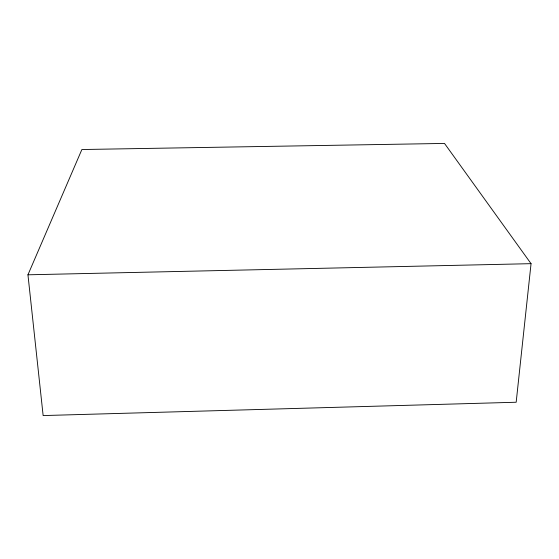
<?xml version="1.0" encoding="UTF-8"?>
<svg xmlns="http://www.w3.org/2000/svg" width="559" height="559" viewBox="0 0 559 559"><rect width="100%" height="100%" fill="white"/><g stroke="black" fill="none" stroke-linecap="round" stroke-linejoin="round"><path stroke-width="0.84" d="M531.05 263.666L516.174 402.242L43.141 415.568L27.95 274.804L81.88 149.526L444.51 143.432L531.05 263.666L27.95 274.804"/></g></svg>
